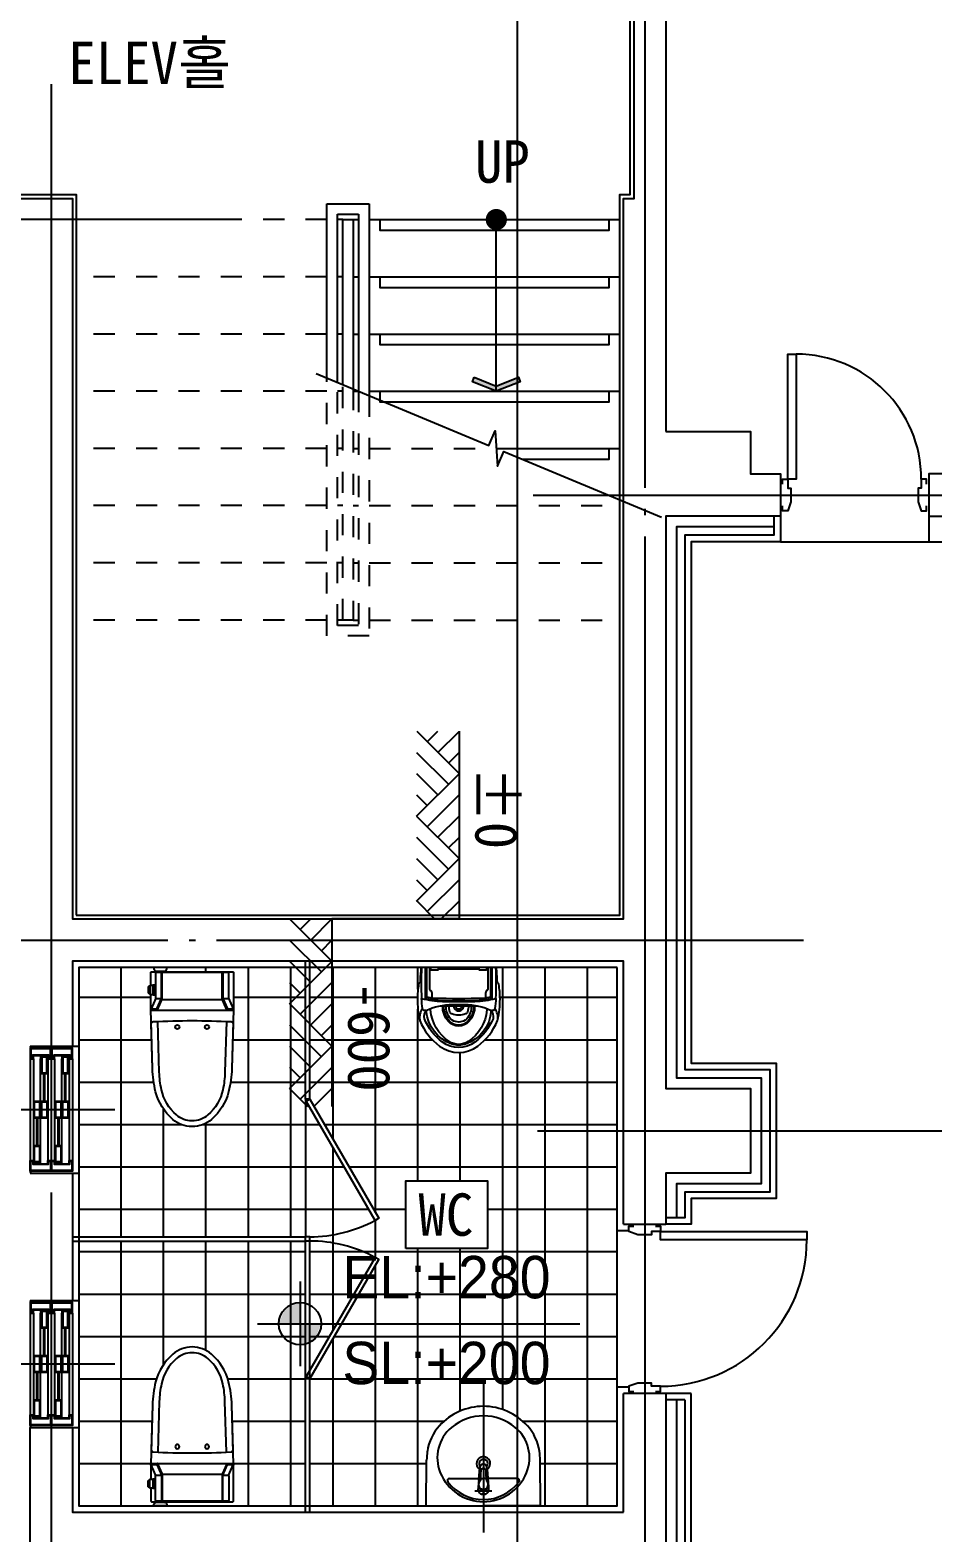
# Model space of a CAD drawing. Header units: millimetres. Extents: x 0 to 42050, y 0 to 29700.
# Drawn here: x 12535 to 16795, y 9956 to 17048 of the extents above; entities that cross this region are included whole.
import ezdxf
from ezdxf.enums import TextEntityAlignment as Align

# ---------------------------------------------------------------- set-up
doc = ezdxf.new("R2010")
doc.units = ezdxf.units.MM
doc.header["$LTSCALE"] = 100
doc.linetypes.add('CEN', pattern=[52.3, 50, -1, 0.3, -1])
doc.linetypes.add('HID', pattern=[2, 1, -1])
for name, color, linetype in [('2SEC', 2, 'Continuous'), ('CEN', 1, 'CEN'), ('COL', 2, 'Continuous'), ('COR', 4, 'Continuous'), ('ELE-2', 8, 'Continuous'), ('ETC', 6, 'Continuous'), ('FIN', 6, 'Continuous'), ('HAT', 8, 'Continuous'), ('RXDIM', 7, 'Continuous'), ('RXDOOR', 6, 'Continuous'), ('RXSBTXT', 6, 'Continuous'), ('RXSYMBOL', 7, 'Continuous'), ('TEXT', 3, 'Continuous'), ('TOILET', 6, 'Continuous'), ('WAL', 3, 'Continuous'), ('WID', 4, 'Continuous'), ('WID-S', 3, 'Continuous'), ('단열재', 8, 'Continuous'), ('마감선', 8, 'Continuous')]:
    doc.layers.add(name, color=color, linetype=linetype)
doc.styles.add('SIM', font='')
doc.styles.add('굴림체', font='')
doc.styles.get('SIM').set_extended_font_data('Gulim')
doc.styles.get('굴림체').set_extended_font_data('GulimChe')

# ---------------------------------------------------------------- blocks, each defined once
blk = doc.blocks.new('A$C6C4B2DC3')
at = {"layer": 'TOILET'}
for p, q in [((180, 107), (180, 283)), ((180, 254.3), (180, 254.3)), ((180, 240.4), (180.1, 240.4)), ((180.1, 149.6), (180, 149.6)), ((180, 135.7), (180, 135.7))]:
    blk.add_line(p, q, dxfattribs=at)
blk.add_lwpolyline([(370, 285, 0.136931), (250, 378, 0.010298), (247, 379, 0.054154), (148, 390, 0.041277), (78, 384, 0.254072), (72, 380, -0.286796), (68, 377.5, 0.006367), (0, 373), (0, 17, 0.006367), (68, 12.5, -0.286796), (72, 10, 0.254072), (78, 6, 0.041277), (148, 0, 0.054154), (247, 11, 0.010298), (250, 12, 0.136931), (370, 105, 0.333333)], format="xyb", close=True, dxfattribs=at)
for points in [[(201.9, 40.2, -0.503747), (193.1, 24, -0.026228), (145, 20, 0.062447), (159.3, 118.5, 0.009564), (159.3, 271.5, 0.062447), (145, 370, -0.026228), (193.1, 366, -0.503747), (201.9, 349.8)], [(199, 343.3, -0.273205), (241.7, 356.9, -0.132633), (351.5, 271.3, -0.334032), (351.5, 118.7, -0.132633), (241.7, 33.1, -0.273205), (199, 46.7, -0.273205)], [(0, 352), (146.4, 352, -0.051267), (156.3, 271.4, -0.009564), (156.3, 118.6, -0.051267), (146.4, 38), (0, 38)], [(0, 43), (137.3, 43, 0.02263), (143.3, 77.5, 0.014751), (143.3, 312.5, 0.02263), (137.3, 347), (0, 347)], [(0, 332), (103, 332, -0.284923), (105.7, 330.4, 0.284913), (119.1, 322), (141.9, 322)], [(201.9, 40.3, -0.109161), (174, 166.7), (174, 223.3, -0.109161), (201.9, 349.7)], [(193.1, 328.8), (199.5, 328.2, -0.228865), (348.8, 239, -0.299557), (348.8, 151, -0.228865), (199.5, 61.8), (193.1, 61.2)], [(204.2, 348.2, -0.298389), (360.5, 227.8, -0.168785), (360.5, 162.2, -0.298389), (204.2, 41.8, -0.298389)], [(180, 270.3, -0.196686), (254.7, 243.1, -0.442182), (254.7, 146.9, -0.196686), (180, 119.7, -0.196686)], [(180, 265.3, -0.197189), (251.4, 239.4, -0.442182), (251.4, 150.6, -0.197189), (180, 124.7, -0.197189)], [(180, 254.3, -0.188862), (241.5, 233.4, -0.086497), (248.5, 225.1, -0.268525), (248.5, 164.9, -0.086497), (241.5, 156.6, -0.188862), (180, 135.7, -0.188862)], [(180, 240.4, -0.104015), (209.4, 236.5, -0.230379), (218.7, 227.2, -0.165284), (218.7, 162.8, -0.230379), (209.4, 153.5, -0.104015), (180, 149.6, -0.104015)], [(0, 58), (103, 58, 0.284923), (105.7, 59.6, -0.284913), (119.1, 68), (141.9, 68)]]:
    blk.add_lwpolyline(points, format="xyb", dxfattribs=at)
blk.add_lwpolyline([(0, 61), (10, 64), (10, 98), (5, 99.7), (5, 290.3), (10, 292), (10, 326), (0, 329)], dxfattribs=at)
for centre, radius, start, end in [((72.5, -680), 1052.5, 86.05013, 93.94987), ((236.4, 304.6), 75.2, 81.91156, 125.23162), ((180, 195), 24, 269.99998, 90), ((180, 195), 15, 270, 90), ((72.5, 1070), 1052.5, 266.05013, 273.94987), ((236.4, 85.4), 75.2, 234.76838, 278.08843)]:
    blk.add_arc(centre, radius, start, end, dxfattribs=at)
blk = doc.blocks.new('A$C3AEE33D6')
at = {"layer": 'TOILET'}
for p, q in [((47.3, 733), (47.3, 730)), ((67.8, 733), (67.8, 730))]:
    blk.add_line(p, q, dxfattribs=at)
for points in [[(12.5, 666.5), (12.5, 727, -0.414214), (15.5, 730), (399.5, 730, -0.414214), (402.5, 727), (402.5, 553), (394.8, 274)], [(352, 727), (352, 605), (377, 605, 0.414214), (380, 608), (380, 724, 0.414214), (377, 727), (38, 727, 0.414214), (35, 724), (35, 608, 0.414214), (38, 605), (63, 605), (63, 727)], [(7.5, 661), (3, 661, 0.414214), (0, 658), (0, 632, 0.414214), (3, 629), (7.5, 629)], [(22.5, 623.5, 0.414214), (24, 622), (30, 622, 0.067164), (30, 668), (24, 668, 0.414214), (22.5, 666.5)], [(45.5, 550, -0.414214), (42.5, 553, 0.414214), (40.5, 555), (63, 605, -0.414214), (65, 603, 0.414214), (68, 600), (347, 600, 0.414214), (350, 603, -0.414214), (352, 605), (374.5, 555), (399.5, 555, 0.414214), (402.5, 558)], [(12.5, 558, 0.414214), (15.5, 555), (40.5, 555)], [(12.5, 553, 0.414214), (15.5, 550), (399.5, 550, 0.414214), (402.5, 553)], [(368.8, 496.5), (362.4, 257.5, -0.046704), (352.3, 174.2, -0.161878), (281.6, 54.7, -0.180796), (207.5, 27, -0.180796), (133.4, 54.7, -0.161878), (62.7, 174.2, -0.046704), (52.6, 257.5), (46.2, 496.5)]]:
    blk.add_lwpolyline(points, format="xyb", dxfattribs=at)
for points in [[(87.5, 750), (27.5, 750), (27.5, 744, 0.414214), (38.5, 733), (76.5, 733, 0.414214), (87.5, 744)], [(10.5, 666.5, 0.414214), (7.5, 663.5), (7.5, 626.5, 0.414214), (10.5, 623.5), (22.5, 623.5), (22.5, 666.5)], [(207.5, 0, -0.179504), (116.2, 33.9, -0.154276), (35.3, 164.6, -0.055395), (20.2, 274), (14.5, 485.2, -0.407666), (24, 495.5, -0.012282), (207.5, 500, -0.012282), (391, 495.5, -0.407666), (400.5, 485.2), (394.8, 274, -0.055395), (379.7, 164.6, -0.154276), (298.8, 33.9, -0.179504)]]:
    blk.add_lwpolyline(points, format="xyb", close=True, dxfattribs=at)
for points in [[(43.4, 550.9), (65.9, 600.9), (65.9, 727)], [(371.6, 550.9), (349.1, 600.9), (349.1, 727)], [(20.2, 274), (12.5, 553), (12.5, 623.5)], [(35.9, 605.9), (13.4, 555.9)], [(379.1, 605.9), (401.6, 555.9)]]:
    blk.add_lwpolyline(points, dxfattribs=at)
for centre in [(137.5, 470), (277.5, 470)]:
    blk.add_circle(centre, 10, dxfattribs=at)
for centre, radius, start, end in [((369.5, 553), 3, 270, 0), ((374.5, 553), 2, 90, 180)]:
    blk.add_arc(centre, radius, start, end, dxfattribs=at)
blk = doc.blocks.new('l-209')
at = {"layer": 'TOILET'}
for p, q in [((0, -595), (0, 125)), ((-270, 0), (-267.8, -216.1)), ((-270, 0), (0, 0)), ((270, 0), (0, 0)), ((270, 0), (267.8, -216.1)), ((-40, -70), (40, -70)), ((-160, -130), (0, -130)), ((160, -130), (0, -130))]:
    blk.add_line(p, q, dxfattribs=at)
for centre, radius, start, end in [((0, -240), 220, 90, 157.72575), ((0, -240), 210, 90, 143.1301), ((0, -240), 220, 22.27425, 90), ((0, -240), 210, 36.8699, 90), ((-160, -120), 10, 143.1301, 270), ((160, -120), 10, 270, 36.8699), ((-31, -227.3), 186.5, 157.72575, 230.26789), ((0, -200), 32.5, 122.41105, 57.58892), ((0, -200), 20.5, 138.39442, 41.60543), ((-0.1, -166.8), 11.3, 220.16728, 341.75722), ((31, -227.3), 186.5, 309.73211, 22.27425), ((32.1, -213.1), 300, 180.5731, 188.56321), ((-37.1, -223.5), 230, 188.56321, 222.1434), ((37.1, -223.5), 230, 317.8566, 351.43679), ((-32.1, -213.1), 300, 351.43679, 359.4269), ((0, -190), 280, 222.1434, 270), ((0, -190), 235, 230.26789, 270), ((0, -190), 235, 270, 309.73211), ((0, -190), 280, 270, 317.8566)]:
    blk.add_arc(centre, radius, start, end, dxfattribs=at)
blk.add_rational_spline([(-24, -77), (-24, -67), (-17, -60), (-9.9, -53), (0, -53)], [1, 0.923873602377, 1, 0.923873602377, 1], degree=2, knots=[-1, -1, -1, -0.5, -0.5, 0, 0, 0], dxfattribs=at)
for points, knots in [([(0, -61.4), (-1.8, -61.4), (-3.2, -60.7), (-3.3, -59.3), (-3, -58.8), (-1.8, -58), (-0.9, -57.8), (0, -57.8)], [0, 0, 0, 0, 0.498025, 0.498025, 0.742403, 0.742403, 1, 1, 1, 1]), ([(-3.1, -60.2), (-3, -60), (-2.6, -59.6), (-1.9, -59.2), (-1, -58.9), (-0.3, -58.8), (0, -58.8)], [0, 0, 0, 0, 0.213027, 0.451355, 0.721359, 1, 1, 1, 1]), ([(0, -57.8), (0.9, -57.8), (1.7, -58), (3, -58.8), (3.3, -59.3), (3.2, -60.7), (1.8, -61.4), (0, -61.4)], [0, 0, 0, 0, 0.250344, 0.250344, 0.505692, 0.505692, 1, 1, 1, 1]), ([(0, -58.8), (1.2, -58.8), (1.9, -59.2), (2.7, -59.7), (3, -60), (3.1, -60.2)], [0, 0, 0, 0, 0.435639, 0.435639, 1, 1, 1, 1]), ([(-3.5, -75.7), (-8.8, -76.5), (-13.7, -78.9), (-20.6, -86.1), (-22.6, -90.6), (-22.8, -96.6)], [0, 0, 0, 0, 0.5, 0.5, 1, 1, 1, 1]), ([(0, -78.6), (-3.2, -78.6), (-6.4, -79.3), (-12.1, -81.7), (-14.7, -83.5), (-21.1, -90.4), (-23.3, -96.9), (-22.6, -103.5)], [0, 0, 0, 0, 0.248236, 0.248236, 0.496338, 0.496338, 1, 1, 1, 1]), ([(-3.5, -76.6), (-3.5, -76.8), (-3.1, -76.9), (-1.9, -77), (-0.9, -77), (0, -77)], [0, 0, 0, 0, 0.493042, 0.493042, 1, 1, 1, 1]), ([(0, -77), (0.9, -77), (1.8, -77), (3.2, -76.9), (3.5, -76.8), (3.5, -76.6)], [0, 0, 0, 0, 0.493716, 0.493716, 1, 1, 1, 1]), ([(22.6, -103.5), (23.3, -96.9), (21.1, -90.4), (14.7, -83.5), (12.1, -81.7), (6.4, -79.3), (3.3, -78.6), (0, -78.6)], [0, 0, 0, 0, 0.502806, 0.502806, 0.750772, 0.750772, 1, 1, 1, 1]), ([(22.9, -96.6), (22.6, -90.6), (20.6, -86.1), (13.7, -78.9), (8.8, -76.5), (3.5, -75.7)], [0, 0, 0, 0, 0.5, 0.5, 1, 1, 1, 1])]:
    blk.add_open_spline(points, degree=3, knots=knots, dxfattribs=at)
for points, weights in [([(0, -53), (24, -53), (24, -77)], [1, 0.707185412155, 1]), ([(-23.7, -86.7), (-23.8, -85.7), (-23.8, -84.6)], [1, 0.999999988358, 1]), ([(-23.5, -95.8), (-23.4, -72.3), (0, -72.4)], [1, 0.707125523923, 1]), ([(-23.5, -96.4), (-23.5, -96.1), (-23.5, -95.8)], [1, 0.999912292231, 1]), ([(-22.7, -101.7), (-23.4, -99.1), (-23.5, -96.4)], [1, 0.993428574872, 1]), ([(-21, -131.5), (-21.5, -125.5), (-23.3, -99.1)], [1, 0.999993738718, 1]), ([(-22.6, -103.5), (-21.9, -110.6), (-17.5, -116.2)], [0.999999998303, 0.961287898842, 1]), ([(-17.1, -175.5), (-19.3, -153.5), (-21, -131.5)], [1, 0.999929583166, 1]), ([(-17.4, -116.2), (-17.3, -116.4), (-17.1, -116.6)], [1, 0.999939493835, 1]), ([(-17.1, -116.6), (-15.9, -118.3), (-15, -120.1)], [1, 0.995856495572, 1]), ([(-12.7, -128.8), (-12.9, -124.3), (-15, -120.1)], [1, 0.97872760239, 1]), ([(0, -76.1), (-1.8, -76.1), (-3.5, -76.4)], [1, 0.996173894031, 1]), ([(0, -72.4), (23.4, -72.3), (23.5, -95.8)], [1, 0.707125531839, 1]), ([(3.5, -76.4), (1.8, -76.1), (0, -76.1)], [1, 0.99615393672, 1]), ([(13.7, -123.6), (12.9, -126.2), (12.7, -128.9)], [1, 0.992239115756, 1]), ([(13.7, -123.6), (14.8, -119.8), (17.1, -116.7)], [1, 0.985343592235, 1]), ([(17.1, -116.7), (17.3, -116.5), (17.5, -116.2)], [1, 0.99993088888, 1]), ([(21, -131.5), (19.3, -153.5), (17.1, -175.5)], [1, 0.999929583166, 1]), ([(17.5, -116.2), (21.9, -110.6), (22.6, -103.5)], [1, 0.960904909508, 0.999999997682]), ([(22, -119.5), (21.5, -125.5), (21, -131.5)], [1, 0.999993601348, 1]), ([(22, -119.4), (23.1, -109.5), (23.5, -96.4)], [1, 0.999511615373, 1]), ([(22.9, -101.1), (23.4, -98.8), (23.5, -96.4)], [1, 0.994906627571, 1]), ([(23.5, -96.4), (23.5, -96.1), (23.5, -95.8)], [1, 0.999912241474, 1]), ([(23.8, -84.6), (23.8, -85.7), (23.7, -86.7)], [1, 0.999999988358, 1]), ([(-17.1, -175.5), (-17.1, -175.8), (-17.1, -176.2)], [1, 0.999995558988, 1]), ([(-17.1, -176.2), (-16.6, -181.3), (-15.4, -186.2)], [0.999999999999, 0.997376210987, 1]), ([(-15.4, -186.3), (-13.6, -193), (-7, -195.4)], [1, 0.881687855293, 1]), ([(-11, -168.1), (-11.3, -159.9), (-11.7, -151.7)], [1, 0.99999999674, 1]), ([(-8.8, -174.1), (-10.8, -171.4), (-11, -168.1)], [0.999999992955, 0.954250401593, 1]), ([(-7, -195.4), (-3.7, -196.8), (0, -196.8)], [1, 0.98175401891, 0.999998029441]), ([(0, -196.8), (3.6, -196.8), (7, -195.4)], [0.999998028509, 0.981707997139, 1]), ([(7, -195.4), (13.6, -193), (15.4, -186.3)], [1, 0.881586860345, 1]), ([(11, -168.1), (10.9, -169.2), (10.6, -170.3)], [1, 0.994235500943, 0.999999998565]), ([(11.7, -151.7), (11.4, -159.9), (11, -168.1)], [1, 0.99999999674, 1]), ([(15.4, -186.2), (16.6, -181.3), (17.1, -176.2)], [1, 0.997388432732, 1]), ([(17.1, -176.2), (17.1, -175.8), (17.1, -175.5)], [1, 0.999997227453, 1])]:
    blk.add_rational_spline(points, weights, degree=2, dxfattribs=at)
for points in [[(-23.8, -84.6), (-23.9, -80.8), (-24, -77)], [(-23.6, -91.4), (-23.7, -89.1), (-23.7, -86.7)], [(-23.6, -91.5), (-23.6, -92.5), (-23.6, -93.4)], [(-23.6, -93.4), (-23.5, -94.6), (-23.5, -95.8)], [(-22.8, -96.6), (-22.8, -98.4), (-22.8, -100.3)], [(-22.8, -101), (-22.8, -101.3), (-22.7, -101.5)], [(-11.7, -151.7), (-12.2, -140.3), (-12.7, -128.8)], [(-3.5, -75.7), (-3.5, -76.1), (-3.5, -76.6)], [(3.5, -76.6), (3.5, -76.1), (3.5, -75.7)], [(12.7, -128.9), (12.2, -140.3), (11.7, -151.7)], [(22.8, -99.9), (22.8, -98.3), (22.9, -96.6)], [(23.5, -95.8), (23.5, -94.6), (23.6, -93.4)], [(23.5, -95.2), (23.5, -94.9), (23.5, -94.6)], [(23.7, -86.7), (23.7, -89.1), (23.6, -91.4)], [(23.6, -93.4), (23.6, -92.5), (23.6, -91.5)], [(24, -77), (23.9, -80.8), (23.8, -84.6)]]:
    blk.add_open_spline(points, degree=2, dxfattribs=at)
blk = doc.blocks.new('reterye')
at = {"layer": 'HAT'}
for p, q in [((-190.8, -1031.3), (-190.8, 238.7)), ((9.2, 218.7), (9.2, 221.7)), ((209.2, 218.7), (209.2, 238.7)), ((409.2, -1031.3), (409.2, 238.7)), ((609.2, -1031.3), (609.2, 238.7)), ((809.2, -571.8), (809.2, 238.7)), ((1009.2, -918.2), (1009.2, 238.7)), ((1209.2, 137), (1209.2, 238.7)), ((1609.2, -1846.5), (1609.2, 238.7)), ((1809.2, -2301.3), (1809.2, 238.7)), ((2009.2, -2301.3), (2009.2, 238.7)), ((-390.8, 98.7), (-50.9, 98.7)), ((339.1, 98.7), (679.2, 98.7)), ((699.2, 98.7), (1206.7, 98.7)), ((1596.5, 98.7), (2149.2, 98.7)), ((1209.2, -766.5), (1209.2, 42.4)), ((-390.8, -101.3), (-47, -101.3)), ((335.1, -101.3), (679.2, -101.3)), ((699.2, -101.3), (1277.4, -101.3)), ((1525.8, -101.3), (2149.2, -101.3)), ((1409.2, -766.5), (1409.2, -161.1)), ((-390.8, -301.3), (-37.4, -301.3)), ((325.5, -301.3), (679.2, -301.3)), ((699.2, -301.3), (2149.2, -301.3)), ((679.2, -381.3), (679.2, -1031.3)), ((9.2, -1031.3), (9.2, -429)), ((209.2, -1031.3), (209.2, -495.2)), ((-390.8, -501.3), (92.1, -501.3)), ((196, -501.3), (679.2, -501.3)), ((679.2, -501.3), (745.4, -501.3)), ((768.5, -501.3), (2149.2, -501.3)), ((809.2, -1021.9), (809.2, -611.8)), ((-390.8, -701.3), (679.2, -701.3)), ((679.2, -701.3), (860.9, -701.3)), ((884, -701.3), (2149.2, -701.3)), ((-390.8, -901.3), (679.2, -901.3)), ((679.2, -901.3), (976.4, -901.3)), ((999.5, -901.3), (1151.6, -901.3)), ((1537.5, -901.3), (2149.2, -901.3)), ((1009.2, -1129.7), (1009.2, -952.8)), ((-190.8, -2301.3), (-190.8, -1051.3)), ((9.2, -1633.5), (9.2, -1051.3)), ((209.2, -1567.4), (209.2, -1051.3)), ((409.2, -2101.3), (409.2, -1051.3)), ((609.2, -2301.3), (609.2, -1051.3)), ((679.2, -1701.3), (679.2, -1051.3)), ((809.2, -1060.6), (809.2, -1021.9)), ((809.2, -1470.7), (809.2, -1060.6)), ((-390.8, -1101.3), (679.2, -1101.3)), ((699.2, -1101.3), (949.2, -1101.3)), ((949.2, -1101.3), (2149.2, -1101.3)), ((1209.2, -2301.3), (1209.2, -1086.5)), ((1409.2, -1853.3), (1409.2, -1086.5)), ((1009.2, -2301.3), (1009.2, -1164.3)), ((-390.8, -1301.3), (679.2, -1301.3)), ((699.2, -1301.3), (907.1, -1301.3)), ((930.2, -1301.3), (2149.2, -1301.3)), ((-390.8, -1501.3), (679.2, -1501.3)), ((699.2, -1501.3), (791.6, -1501.3)), ((809.2, -2301.3), (809.2, -1510.7)), ((814.7, -1501.3), (2149.2, -1501.3)), ((-390.8, -1701.3), (-24, -1701.3)), ((312.1, -1701.3), (679.2, -1701.3)), ((699.2, -1701.3), (2149.2, -1701.3)), ((-390.8, -1901.3), (-45.3, -1901.3)), ((333.4, -1901.3), (679.2, -1901.3)), ((699.2, -1901.3), (1333, -1901.3)), ((1703.4, -1901.3), (2149.2, -1901.3)), ((-390.8, -2101.3), (-50.9, -2101.3)), ((339, -2101.3), (679.2, -2101.3)), ((409.2, -2301.3), (409.2, -2101.3)), ((699.2, -2101.3), (1250.2, -2101.3)), ((1786.2, -2101.3), (2149.2, -2101.3))]:
    blk.add_line(p, q, dxfattribs=at)
blk = doc.blocks.new('*B52', base_point=(13808.9, 10943.4))
at = {"layer": 'RXSYMBOL'}
for p, q in [((13808.9, 11143.4), (13808.9, 10743.4)), ((13608.9, 10943.4), (15129.1, 10943.4))]:
    blk.add_line(p, q, dxfattribs=at)
blk.add_circle((13808.9, 10943.4), 100, dxfattribs=at)
for points in [[(13808.9, 10943.4), (13808.9, 11043.4), (13708.9, 10943.4), (13738.1, 11014.1)], [(13808.9, 10943.4), (13808.9, 10843.4), (13908.9, 10943.4), (13879.6, 10872.7)]]:
    blk.add_solid(points, dxfattribs=at)
at = {"layer": 'RXSBTXT', "color": 3, "style": 'SIM'}
for s, p in [('EL:+280', (14008.9, 11063.4)), ('SL:+200', (14008.9, 10658.3))]:
    blk.add_text(s, height=200, dxfattribs=at).set_placement(p)
blk = doc.blocks.new('eksdua')
at = {"layer": '2SEC'}
blk.add_lwpolyline([(0, -12097.9), (0, 7164.8), (-479.4, 7164.8), (0, 6930.1)], dxfattribs=at)

msp = doc.modelspace()

# ---------------------------------------------------------------- hatches: boundary and pattern name
at = {"layer": 'ETC'}
msp.add_hatch(color=256, dxfattribs=at).paths.add_polyline_path([(14839.4, 15409.6), (14847.7, 15388.7), (14735.2, 15343.7), (14622.7, 15388.7), (14631.1, 15409.6), (14735.2, 15368)])
at = {"layer": 'FIN', "ltscale": 5}
h = msp.add_hatch(dxfattribs=at)
h.set_pattern_fill('TILE02', color=256, scale=566.272, angle=-45, style=0)
h.set_pattern_definition([(315, (14359.2, 13739.03), (200.21, 200.21), [566.27, 0]), (315, (14609.47, 13989.3), (400.415, -2e-09), [283.14, -283.14]), (315, (14659.52, 14039.34), (400.415, -2e-09), [283.14, -283.14]), (315, (14709.57, 14089.4), (400.415, -2e-09), [283.14, -283.14]), (45, (14359.2, 13739.03), (-200.21, 200.21), [566.27, 0]), (45, (14409.26, 13688.98), (2e-09, 400.415), [283.14, -283.14]), (45, (14459.31, 13638.92), (2e-09, 400.41), [283.14, -283.14]), (45, (14509.37, 13588.87), (2e-09, 400.41), [283.14, -283.14])])
h.paths.add_polyline_path([(14559.2, 13739), (14559.2, 12853.7), (14359.2, 12853.7), (14359.2, 13739)])
h = msp.add_hatch(dxfattribs=at)
h.set_pattern_fill('TILE02', color=256, scale=566.272, angle=-45, style=0)
h.set_pattern_definition([(315, (13759.2, 12853.73), (200.21, 200.21), [566.27, 0]), (315, (14009.47, 13104), (400.415, -2e-09), [283.14, -283.14]), (315, (14059.52, 13154.04), (400.415, -2e-09), [283.14, -283.14]), (315, (14109.57, 13204.1), (400.415, -2e-09), [283.14, -283.14]), (45, (13759.2, 12853.73), (-200.21, 200.21), [566.27, 0]), (45, (13809.26, 12803.68), (2e-09, 400.415), [283.14, -283.14]), (45, (13859.31, 12753.62), (2e-09, 400.41), [283.14, -283.14]), (45, (13909.37, 12703.57), (2e-09, 400.41), [283.14, -283.14])])
h.paths.add_polyline_path([(13959.2, 12853.7), (13959.2, 11968.4), (13759.2, 11968.4), (13759.2, 12853.7)])

# ---------------------------------------------------------------- linework, layer by layer
msp.add_lwpolyline([(13885.4, 15427.3), (14700.6, 15088.1), (14729.4, 15157.4), (14741, 14990.1), (14769.9, 15059.3), (15514, 14749.7)])
at = {"layer": 'CEN'}
for p, q in [((13463, 16153.7), (8185.2, 16153.7)), ((14909.2, 14853.7), (31357.6, 14853.7)), ((8185.2, 12753.7), (16184.8, 12753.7)), ((14928.9, 11853.7), (31357.6, 11853.7))]:
    msp.add_line(p, q, dxfattribs=at)
for points in [[(15435.2, 25118.5), (15435.2, 5302.5)], [(12635.2, 16792.7), (12635.2, 5302.5)]]:
    msp.add_lwpolyline(points, dxfattribs=at)
at = {"layer": 'COL'}
for points in [[(12135.2, 16403.7), (12135.2, 16253.7), (12735.2, 16253.7), (12735.2, 12853.7), (15335.2, 12853.7), (15335.2, 16253.7), (15385.2, 16253.7), (15385.2, 20953.7), (15335.2, 20953.7), (15335.2, 21153.7), (14935.2, 21153.7), (14935.2, 21353.7), (15935.2, 21353.7), (15935.2, 20953.7), (15535.2, 20953.7), (15535.2, 15153.7)], [(15535.2, 15153.7), (15935.2, 15153.7), (15935.2, 14953.7), (16075.2, 14953.7), (16075.2, 14753.7), (15535.2, 14753.7), (15535.2, 12053.7), (15935.2, 12053.7), (15935.2, 11653.7), (15535.2, 11653.7), (15535.2, 11413.7)], [(17895.2, 14953.7), (16775.2, 14953.7), (16775.2, 14753.7), (17895.2, 14753.7), (17895.2, 14953.7)], [(15335.2, 11413.7), (15335.2, 12653.7), (12735.2, 12653.7), (12735.2, 12253.7)], [(12535.2, 12253.7), (12735.2, 12253.7)], [(12535.2, 11653.7), (12735.2, 11653.7)], [(12735.2, 11653.7), (12735.2, 11053.7)], [(15335.2, 11413.7), (15535.2, 11413.7)], [(12535.2, 11053.7), (12735.2, 11053.7)], [(15535.2, 10613.7), (15535.2, 9853.7), (12535.2, 9853.7), (12535.2, 10453.7)], [(15335.2, 10053.7), (15335.2, 10613.7)], [(15535.2, 10613.7), (15335.2, 10613.7)], [(12535.2, 10453.7), (12735.2, 10453.7)], [(12735.2, 10453.7), (12735.2, 10053.7), (15335.2, 10053.7)]]:
    msp.add_lwpolyline(points, dxfattribs=at)
at = {"layer": 'COR'}
for p, q in [((13935.2, 16228.7), (14135.2, 16228.7)), ((13935.2, 15406.6), (13935.2, 16228.7)), ((13985.2, 16178.7), (14085.2, 16178.7)), ((13985.2, 15385.8), (13985.2, 16178.7)), ((14085.2, 16178.7), (14085.2, 15344.2)), ((14135.2, 16228.7), (14135.2, 15323.4)), ((14010.2, 16153.7), (13985.2, 16153.7)), ((14010.2, 16153.7), (14060.2, 16153.7)), ((14010.2, 15375.4), (14010.2, 16153.7)), ((14060.2, 16153.7), (14060.2, 15354.6)), ((14060.2, 16153.7), (14085.2, 16153.7)), ((14135.2, 16153.7), (15317.2, 16153.7)), ((14010.2, 15883.7), (13985.2, 15883.7)), ((14060.2, 15883.7), (14085.2, 15883.7)), ((14135.2, 15883.7), (15317.2, 15883.7)), ((14010.2, 15613.7), (13985.2, 15613.7)), ((14060.2, 15613.7), (14085.2, 15613.7)), ((14135.2, 15613.7), (15317.2, 15613.7)), ((14010.2, 15343.7), (13985.2, 15343.7)), ((14060.2, 15343.7), (14085.2, 15343.7)), ((14135.2, 15343.7), (15317.2, 15343.7)), ((14735.2, 15073.7), (15317.2, 15073.7))]:
    msp.add_line(p, q, dxfattribs=at)
at = {"layer": 'COR', "color": 8, "linetype": 'HID'}
for p, q in [((13935.2, 16153.7), (12753.2, 16153.7)), ((13935.2, 15883.7), (12753.2, 15883.7)), ((13935.2, 15613.7), (12753.2, 15613.7)), ((13935.2, 15343.7), (12753.2, 15343.7))]:
    msp.add_line(p, q, dxfattribs=at)
at = {"layer": 'ELE-2', "color": 8, "linetype": 'HID'}
for p, q in [((13935.2, 14188.7), (13935.2, 15406.6)), ((13985.2, 14238.7), (13985.2, 15385.8)), ((14010.2, 14263.7), (14010.2, 15375.4)), ((14060.2, 15354.6), (14060.2, 14263.7)), ((14085.2, 15344.2), (14085.2, 14238.7)), ((14135.2, 15323.4), (14135.2, 14188.7)), ((13935.2, 15073.7), (12753.2, 15073.7)), ((14010.2, 15073.7), (13985.2, 15073.7)), ((14060.2, 15073.7), (14085.2, 15073.7)), ((14135.2, 15073.7), (14735.2, 15073.7)), ((13935.2, 14803.7), (12753.2, 14803.7)), ((14010.2, 14803.7), (13985.2, 14803.7)), ((14060.2, 14803.7), (14085.2, 14803.7)), ((14135.2, 14803.7), (15317.2, 14803.7)), ((13935.2, 14533.7), (12753.2, 14533.7)), ((14010.2, 14533.7), (13985.2, 14533.7)), ((14060.2, 14533.7), (14085.2, 14533.7)), ((14135.2, 14533.7), (15317.2, 14533.7)), ((13935.2, 14263.7), (12753.2, 14263.7)), ((14010.2, 14263.7), (13985.2, 14263.7)), ((14060.2, 14263.7), (14010.2, 14263.7)), ((14060.2, 14263.7), (14085.2, 14263.7)), ((14135.2, 14263.7), (15317.2, 14263.7)), ((14135.2, 14188.7), (13935.2, 14188.7)), ((14085.2, 14238.7), (13985.2, 14238.7))]:
    msp.add_line(p, q, dxfattribs=at)
at = {"layer": 'ELE-2'}
for p, q in [((12535.2, 12193.7), (12535.2, 11713.7)), ((12551.2, 12193.7), (12551.2, 11713.7)), ((12585.2, 11713.7), (12585.2, 12193.7)), ((12619.2, 12193.7), (12619.2, 11713.7)), ((12635.2, 12193.7), (12635.2, 11713.7)), ((12635.2, 12193.7), (12635.2, 11713.7)), ((12651.2, 12193.7), (12651.2, 11713.7)), ((12685.2, 11713.7), (12685.2, 12193.7)), ((12719.2, 12193.7), (12719.2, 11713.7)), ((12735.2, 12193.7), (12735.2, 11713.7)), ((12335.2, 11953.7), (12935.2, 11953.7)), ((12535.2, 10993.7), (12535.2, 10513.7)), ((12551.2, 10993.7), (12551.2, 10513.7)), ((12585.2, 10513.7), (12585.2, 10993.7)), ((12619.2, 10993.7), (12619.2, 10513.7)), ((12635.2, 10993.7), (12635.2, 10513.7)), ((12635.2, 10993.7), (12635.2, 10513.7)), ((12651.2, 10993.7), (12651.2, 10513.7)), ((12685.2, 10513.7), (12685.2, 10993.7)), ((12719.2, 10993.7), (12719.2, 10513.7)), ((12735.2, 10993.7), (12735.2, 10513.7)), ((12335.2, 10753.7), (12935.2, 10753.7))]:
    msp.add_line(p, q, dxfattribs=at)
for points in [[(14185.2, 16153.7), (14185.2, 16103.7), (15267.2, 16103.7), (15267.2, 16153.7)], [(14185.2, 15883.7), (14185.2, 15833.7), (15267.2, 15833.7), (15267.2, 15883.7)], [(14185.2, 15613.7), (14185.2, 15563.7), (15267.2, 15563.7), (15267.2, 15613.7)], [(14185.2, 15343.7), (14185.2, 15293.7), (15267.2, 15293.7), (15267.2, 15343.7)], [(14855.4, 15023.7), (15267.2, 15023.7), (15267.2, 15073.7)]]:
    msp.add_lwpolyline(points, dxfattribs=at)
at = {"layer": 'ETC'}
msp.add_line((14735.2, 15343.7), (14735.2, 16153.7), dxfattribs=at)
at = {"layer": 'ETC', "const_width": 50}
msp.add_lwpolyline([(14710.2, 16153.7, -1), (14760.2, 16153.7, -1)], format="xyb", close=True, dxfattribs=at)
at = {"layer": 'ETC'}
msp.add_lwpolyline([(14631.1, 15409.6), (14735.2, 15368), (14839.4, 15409.6), (14847.7, 15388.7), (14735.2, 15343.7), (14622.7, 15388.7)], close=True, dxfattribs=at)
at = {"layer": 'ETC', "color": 6}
msp.add_lwpolyline([(14307.6, 11298.4), (14307.6, 11618.4), (14693.5, 11618.4), (14693.5, 11298.4)], close=True, dxfattribs=at)
at = {"layer": 'FIN'}
for centre, radius, start, end in [((12532.6, 12248.7), 5.67, 298.07249, 61.92751), ((12532.4, 11658.7), 5.74, 299.36498, 60.63502), ((12532.6, 11048.7), 5.67, 298.07249, 61.92751), ((12532.4, 10458.7), 5.74, 299.36498, 60.63502)]:
    msp.add_arc(centre, radius, start, end, dxfattribs=at)
at = {"layer": 'RXDIM'}
msp.add_lwpolyline([(14559.2, 13739), (14559.2, 12853.7), (13959.2, 12853.7), (13959.2, 11968.4)], dxfattribs=at)
at = {"layer": 'RXDOOR'}
for points in [[(16110.2, 14928.7), (16110.2, 15518.7), (16150.2, 15518.7), (16150.2, 14928.7)], [(13855.2, 12003.7), (14180.2, 11440.8), (14162.9, 11430.8), (13837.9, 11993.7)], [(15510.2, 11378.7), (16200.2, 11378.7), (16200.2, 11338.7), (15510.2, 11338.7)], [(13855.2, 10683.7), (14180.2, 11246.6), (14162.9, 11256.6), (13837.9, 10693.7)]]:
    msp.add_lwpolyline(points, close=True, dxfattribs=at)
for points in [[(16085.2, 14904.7), (16085.2, 14928.7), (16110.2, 14928.7), (16110.2, 14885.7), (16125.2, 14885.7), (16125.2, 14821.7), (16110.2, 14778.7), (16085.2, 14778.7), (16085.2, 14802.7)], [(16765.2, 14904.7), (16765.2, 14928.7), (16740.2, 14928.7), (16740.2, 14885.7), (16725.2, 14885.7), (16725.2, 14821.7), (16740.2, 14778.7), (16765.2, 14778.7), (16765.2, 14802.7)], [(15486.2, 11403.7), (15510.2, 11403.7), (15510.2, 11378.7), (15467.2, 11378.7), (15467.2, 11363.7), (15403.2, 11363.7), (15360.2, 11378.7), (15360.2, 11403.7), (15384.2, 11403.7)], [(15486.2, 10623.7), (15510.2, 10623.7), (15510.2, 10648.7), (15467.2, 10648.7), (15467.2, 10663.7), (15403.2, 10663.7), (15360.2, 10648.7), (15360.2, 10623.7), (15384.2, 10623.7)]]:
    msp.add_lwpolyline(points, dxfattribs=at)
at = {"layer": 'RXDOOR', "color": 7}
for centre, radius, start, end in [((16150.2, 14928.7), 590, 0, 90), ((13855.2, 12003.7), 650, 270, 298.23761), ((13855.2, 10683.7), 650, 61.76239, 90), ((15510.2, 11338.7), 690, 270, 0)]:
    msp.add_arc(centre, radius, start, end, dxfattribs=at)
at = {"layer": 'TOILET'}
for p, q in [((13835.2, 12003.7), (13835.2, 12653.7)), ((13855.2, 12003.7), (13855.2, 12653.7)), ((13855.2, 12003.7), (13835.2, 12003.7)), ((12735.2, 11353.7), (13835.2, 11353.7)), ((13855.2, 11353.7), (13835.2, 11353.7)), ((13835.2, 10053.7), (13835.2, 11353.7)), ((13855.2, 10053.7), (13855.2, 11353.7)), ((12735.2, 11333.7), (13835.2, 11333.7)), ((13855.2, 11333.7), (13835.2, 11333.7)), ((13855.2, 10683.7), (13835.2, 10683.7))]:
    msp.add_line(p, q, dxfattribs=at)
at = {"layer": 'WAL'}
for p, q in [((16775.2, 14753.7), (16775.2, 14633.7)), ((16775.2, 14633.7), (17895.2, 14633.7)), ((15655.2, 10613.7), (15535.2, 10613.7)), ((15625.2, 10583.7), (15535.2, 10583.7)), ((15625.2, 10583.7), (15625.2, 9763.7)), ((15655.2, 9733.7), (15655.2, 10613.7))]:
    msp.add_line(p, q, dxfattribs=at)
for points in [[(16045.2, 14753.7), (16045.2, 14663.7), (15625.2, 14663.7), (15625.2, 12143.7), (16025.2, 12143.7), (16025.2, 11563.7), (15625.2, 11563.7), (15625.2, 11443.7), (15535.2, 11443.7)], [(16075.2, 14753.7), (16075.2, 14633.7), (15655.2, 14633.7), (15655.2, 12173.7), (16055.2, 12173.7), (16055.2, 11533.7), (15655.2, 11533.7), (15655.2, 11413.7), (15535.2, 11413.7)]]:
    msp.add_lwpolyline(points, dxfattribs=at)
at = {"layer": 'WID'}
for p, q in [((12599.7, 11993.7), (12599.7, 12123.7)), ((12604.7, 11993.7), (12604.7, 12123.7)), ((12699.7, 11993.7), (12699.7, 12123.7)), ((12704.7, 11993.7), (12704.7, 12123.7)), ((12565.7, 11913.7), (12565.7, 11783.7)), ((12570.7, 11913.7), (12570.7, 11783.7)), ((12665.7, 11913.7), (12665.7, 11783.7)), ((12670.7, 11913.7), (12670.7, 11783.7)), ((12599.7, 10793.7), (12599.7, 10923.7)), ((12604.7, 10793.7), (12604.7, 10923.7)), ((12699.7, 10793.7), (12699.7, 10923.7)), ((12704.7, 10793.7), (12704.7, 10923.7)), ((12565.7, 10713.7), (12565.7, 10583.7)), ((12570.7, 10713.7), (12570.7, 10583.7)), ((12665.7, 10713.7), (12665.7, 10583.7)), ((12670.7, 10713.7), (12670.7, 10583.7))]:
    msp.add_line(p, q, dxfattribs=at)
at = {"layer": 'WID-S'}
for p, q in [((12585.2, 12208.7), (12585.2, 12193.7)), ((12685.2, 12208.7), (12685.2, 12193.7)), ((12585.2, 11698.7), (12585.2, 11713.7)), ((12685.2, 11698.7), (12685.2, 11713.7)), ((12585.2, 11008.7), (12585.2, 10993.7)), ((12685.2, 11008.7), (12685.2, 10993.7)), ((12585.2, 10498.7), (12585.2, 10513.7)), ((12685.2, 10498.7), (12685.2, 10513.7))]:
    msp.add_line(p, q, dxfattribs=at)
for points in [[(12619.2, 12193.7), (12635.2, 12193.7), (12635.2, 12193.7), (12635.2, 12193.7), (12635.2, 12193.7), (12635.2, 12193.7), (12635.2, 12243.7), (12635.2, 12243.7), (12635.2, 12243.7), (12635.2, 12243.7), (12635.2, 12243.7), (12535.2, 12243.7), (12535.2, 12193.7), (12551.2, 12193.7), (12551.2, 12208.7), (12619.2, 12208.7)], [(12622.2, 12196.7), (12632.2, 12196.7), (12632.2, 12196.7), (12632.2, 12196.7), (12632.2, 12196.7), (12632.2, 12196.7), (12632.2, 12240.7), (12632.2, 12240.7), (12632.2, 12240.7), (12632.2, 12240.7), (12632.2, 12240.7), (12538.2, 12240.7), (12538.2, 12196.7), (12548.2, 12196.7), (12548.2, 12211.7), (12622.2, 12211.7)], [(12587.2, 12123.7), (12617.2, 12123.7), (12617.2, 12203.7), (12587.2, 12203.7)], [(12590.2, 12126.7), (12614.2, 12126.7), (12614.2, 12200.7), (12590.2, 12200.7)], [(12719.2, 12193.7), (12735.2, 12193.7), (12735.2, 12193.7), (12735.2, 12193.7), (12735.2, 12193.7), (12735.2, 12193.7), (12735.2, 12243.7), (12735.2, 12243.7), (12735.2, 12243.7), (12735.2, 12243.7), (12735.2, 12243.7), (12635.2, 12243.7), (12635.2, 12193.7), (12651.2, 12193.7), (12651.2, 12208.7), (12719.2, 12208.7)], [(12722.2, 12196.7), (12732.2, 12196.7), (12732.2, 12196.7), (12732.2, 12196.7), (12732.2, 12196.7), (12732.2, 12196.7), (12732.2, 12240.7), (12732.2, 12240.7), (12732.2, 12240.7), (12732.2, 12240.7), (12732.2, 12240.7), (12638.2, 12240.7), (12638.2, 12196.7), (12648.2, 12196.7), (12648.2, 12211.7), (12722.2, 12211.7)], [(12687.2, 12123.7), (12717.2, 12123.7), (12717.2, 12203.7), (12687.2, 12203.7)], [(12690.2, 12126.7), (12714.2, 12126.7), (12714.2, 12200.7), (12690.2, 12200.7)], [(12553.2, 11993.7), (12583.2, 11993.7), (12583.2, 11913.7), (12553.2, 11913.7)], [(12556.2, 11990.7), (12580.2, 11990.7), (12580.2, 11916.7), (12556.2, 11916.7)], [(12587.2, 11993.7), (12617.2, 11993.7), (12617.2, 11913.7), (12587.2, 11913.7)], [(12590.2, 11990.7), (12614.2, 11990.7), (12614.2, 11916.7), (12590.2, 11916.7)], [(12653.2, 11993.7), (12683.2, 11993.7), (12683.2, 11913.7), (12653.2, 11913.7)], [(12656.2, 11990.7), (12680.2, 11990.7), (12680.2, 11916.7), (12656.2, 11916.7)], [(12687.2, 11993.7), (12717.2, 11993.7), (12717.2, 11913.7), (12687.2, 11913.7)], [(12690.2, 11990.7), (12714.2, 11990.7), (12714.2, 11916.7), (12690.2, 11916.7)], [(12553.2, 11783.7), (12583.2, 11783.7), (12583.2, 11703.7), (12553.2, 11703.7)], [(12556.2, 11780.7), (12580.2, 11780.7), (12580.2, 11706.7), (12556.2, 11706.7)], [(12653.2, 11783.7), (12683.2, 11783.7), (12683.2, 11703.7), (12653.2, 11703.7)], [(12656.2, 11780.7), (12680.2, 11780.7), (12680.2, 11706.7), (12656.2, 11706.7)], [(12619.2, 11713.7), (12635.2, 11713.7), (12635.2, 11713.7), (12635.2, 11713.7), (12635.2, 11713.7), (12635.2, 11713.7), (12635.2, 11663.7), (12635.2, 11663.7), (12635.2, 11663.7), (12635.2, 11663.7), (12635.2, 11663.7), (12535.2, 11663.7), (12535.2, 11713.7), (12551.2, 11713.7), (12551.2, 11698.7), (12619.2, 11698.7)], [(12622.2, 11710.7), (12632.2, 11710.7), (12632.2, 11710.7), (12632.2, 11710.7), (12632.2, 11710.7), (12632.2, 11710.7), (12632.2, 11666.7), (12632.2, 11666.7), (12632.2, 11666.7), (12632.2, 11666.7), (12632.2, 11666.7), (12538.2, 11666.7), (12538.2, 11710.7), (12548.2, 11710.7), (12548.2, 11695.7), (12622.2, 11695.7)], [(12719.2, 11713.7), (12735.2, 11713.7), (12735.2, 11713.7), (12735.2, 11713.7), (12735.2, 11713.7), (12735.2, 11713.7), (12735.2, 11663.7), (12735.2, 11663.7), (12735.2, 11663.7), (12735.2, 11663.7), (12735.2, 11663.7), (12635.2, 11663.7), (12635.2, 11713.7), (12651.2, 11713.7), (12651.2, 11698.7), (12719.2, 11698.7)], [(12722.2, 11710.7), (12732.2, 11710.7), (12732.2, 11710.7), (12732.2, 11710.7), (12732.2, 11710.7), (12732.2, 11710.7), (12732.2, 11666.7), (12732.2, 11666.7), (12732.2, 11666.7), (12732.2, 11666.7), (12732.2, 11666.7), (12638.2, 11666.7), (12638.2, 11710.7), (12648.2, 11710.7), (12648.2, 11695.7), (12722.2, 11695.7)], [(12619.2, 10993.7), (12635.2, 10993.7), (12635.2, 10993.7), (12635.2, 10993.7), (12635.2, 10993.7), (12635.2, 10993.7), (12635.2, 11043.7), (12635.2, 11043.7), (12635.2, 11043.7), (12635.2, 11043.7), (12635.2, 11043.7), (12535.2, 11043.7), (12535.2, 10993.7), (12551.2, 10993.7), (12551.2, 11008.7), (12619.2, 11008.7)], [(12622.2, 10996.7), (12632.2, 10996.7), (12632.2, 10996.7), (12632.2, 10996.7), (12632.2, 10996.7), (12632.2, 10996.7), (12632.2, 11040.7), (12632.2, 11040.7), (12632.2, 11040.7), (12632.2, 11040.7), (12632.2, 11040.7), (12538.2, 11040.7), (12538.2, 10996.7), (12548.2, 10996.7), (12548.2, 11011.7), (12622.2, 11011.7)], [(12587.2, 10923.7), (12617.2, 10923.7), (12617.2, 11003.7), (12587.2, 11003.7)], [(12590.2, 10926.7), (12614.2, 10926.7), (12614.2, 11000.7), (12590.2, 11000.7)], [(12719.2, 10993.7), (12735.2, 10993.7), (12735.2, 10993.7), (12735.2, 10993.7), (12735.2, 10993.7), (12735.2, 10993.7), (12735.2, 11043.7), (12735.2, 11043.7), (12735.2, 11043.7), (12735.2, 11043.7), (12735.2, 11043.7), (12635.2, 11043.7), (12635.2, 10993.7), (12651.2, 10993.7), (12651.2, 11008.7), (12719.2, 11008.7)], [(12722.2, 10996.7), (12732.2, 10996.7), (12732.2, 10996.7), (12732.2, 10996.7), (12732.2, 10996.7), (12732.2, 10996.7), (12732.2, 11040.7), (12732.2, 11040.7), (12732.2, 11040.7), (12732.2, 11040.7), (12732.2, 11040.7), (12638.2, 11040.7), (12638.2, 10996.7), (12648.2, 10996.7), (12648.2, 11011.7), (12722.2, 11011.7)], [(12687.2, 10923.7), (12717.2, 10923.7), (12717.2, 11003.7), (12687.2, 11003.7)], [(12690.2, 10926.7), (12714.2, 10926.7), (12714.2, 11000.7), (12690.2, 11000.7)], [(12553.2, 10793.7), (12583.2, 10793.7), (12583.2, 10713.7), (12553.2, 10713.7)], [(12556.2, 10790.7), (12580.2, 10790.7), (12580.2, 10716.7), (12556.2, 10716.7)], [(12587.2, 10793.7), (12617.2, 10793.7), (12617.2, 10713.7), (12587.2, 10713.7)], [(12590.2, 10790.7), (12614.2, 10790.7), (12614.2, 10716.7), (12590.2, 10716.7)], [(12653.2, 10793.7), (12683.2, 10793.7), (12683.2, 10713.7), (12653.2, 10713.7)], [(12656.2, 10790.7), (12680.2, 10790.7), (12680.2, 10716.7), (12656.2, 10716.7)], [(12687.2, 10793.7), (12717.2, 10793.7), (12717.2, 10713.7), (12687.2, 10713.7)], [(12690.2, 10790.7), (12714.2, 10790.7), (12714.2, 10716.7), (12690.2, 10716.7)], [(12553.2, 10583.7), (12583.2, 10583.7), (12583.2, 10503.7), (12553.2, 10503.7)], [(12556.2, 10580.7), (12580.2, 10580.7), (12580.2, 10506.7), (12556.2, 10506.7)], [(12653.2, 10583.7), (12683.2, 10583.7), (12683.2, 10503.7), (12653.2, 10503.7)], [(12656.2, 10580.7), (12680.2, 10580.7), (12680.2, 10506.7), (12656.2, 10506.7)], [(12619.2, 10513.7), (12635.2, 10513.7), (12635.2, 10513.7), (12635.2, 10513.7), (12635.2, 10513.7), (12635.2, 10513.7), (12635.2, 10463.7), (12635.2, 10463.7), (12635.2, 10463.7), (12635.2, 10463.7), (12635.2, 10463.7), (12535.2, 10463.7), (12535.2, 10513.7), (12551.2, 10513.7), (12551.2, 10498.7), (12619.2, 10498.7)], [(12622.2, 10510.7), (12632.2, 10510.7), (12632.2, 10510.7), (12632.2, 10510.7), (12632.2, 10510.7), (12632.2, 10510.7), (12632.2, 10466.7), (12632.2, 10466.7), (12632.2, 10466.7), (12632.2, 10466.7), (12632.2, 10466.7), (12538.2, 10466.7), (12538.2, 10510.7), (12548.2, 10510.7), (12548.2, 10495.7), (12622.2, 10495.7)], [(12719.2, 10513.7), (12735.2, 10513.7), (12735.2, 10513.7), (12735.2, 10513.7), (12735.2, 10513.7), (12735.2, 10513.7), (12735.2, 10463.7), (12735.2, 10463.7), (12735.2, 10463.7), (12735.2, 10463.7), (12735.2, 10463.7), (12635.2, 10463.7), (12635.2, 10513.7), (12651.2, 10513.7), (12651.2, 10498.7), (12719.2, 10498.7)], [(12722.2, 10510.7), (12732.2, 10510.7), (12732.2, 10510.7), (12732.2, 10510.7), (12732.2, 10510.7), (12732.2, 10510.7), (12732.2, 10466.7), (12732.2, 10466.7), (12732.2, 10466.7), (12732.2, 10466.7), (12732.2, 10466.7), (12638.2, 10466.7), (12638.2, 10510.7), (12648.2, 10510.7), (12648.2, 10495.7), (12722.2, 10495.7)]]:
    msp.add_lwpolyline(points, close=True, dxfattribs=at)
at = {"layer": '단열재'}
for points in [[(16045.2, 14703.7), (15585.2, 14703.7), (15585.2, 12103.7), (15985.2, 12103.7), (15985.2, 11603.7), (15585.2, 11603.7), (15585.2, 11443.7)], [(15585.2, 10583.7), (15585.2, 9803.7), (12485.2, 9803.7), (12485.2, 10423.7)]]:
    msp.add_lwpolyline(points, dxfattribs=at)
at = {"layer": '마감선'}
for p, q in [((16075.2, 14633.7), (16775.2, 14633.7)), ((12735.2, 12253.7), (12765.2, 12253.7)), ((12735.2, 11653.7), (12765.2, 11653.7)), ((15305.2, 11383.7), (15360.2, 11383.7)), ((12735.2, 11053.7), (12765.2, 11053.7)), ((15360.2, 10643.7), (15305.2, 10643.7)), ((12735.2, 10453.7), (12765.2, 10453.7))]:
    msp.add_line(p, q, dxfattribs=at)
for points in [[(12753.2, 12871.7), (15317.2, 12871.7), (15317.2, 16271.7), (15367.2, 16271.7), (15367.2, 20935.7), (15317.2, 20935.7), (15317.2, 21135.7), (14917.2, 21135.7), (14917.2, 21253.7)], [(12153.2, 16403.7), (12153.2, 16271.7), (12753.2, 16271.7), (12753.2, 12871.7)]]:
    msp.add_lwpolyline(points, dxfattribs=at)
msp.add_lwpolyline([(15305.2, 12623.7), (12765.2, 12623.7), (12765.2, 10083.7), (15305.2, 10083.7)], close=True, dxfattribs=at)

# ---------------------------------------------------------------- block references
at = {"layer": '2SEC'}
msp.add_blockref('eksdua', (14835.2, 17953.7), dxfattribs=at)
at = {"layer": 'COL', "extrusion": (0, 0, -1), "xscale": -1, "zscale": -1, "rotation": 180}
msp.add_blockref('l-209', (-14674.2, 10083.7), dxfattribs=at)
at = {"layer": 'FIN'}
msp.add_blockref('A$C3AEE33D6', (13092.5, 11873.7), dxfattribs=at)
at = {"layer": 'FIN', "xscale": -1, "rotation": 180}
msp.add_blockref('A$C3AEE33D6', (13092.5, 10833.7), dxfattribs=at)
at = {"layer": 'HAT'}
msp.add_blockref('reterye', (13156, 12385), dxfattribs=at)
at = {"layer": 'RXSYMBOL'}
msp.add_blockref('*B52', (13808.9, 10943.4), dxfattribs=at)
at = {"layer": 'TOILET', "rotation": 270}
msp.add_blockref('A$C6C4B2DC3', (14362.6, 12623.7), dxfattribs=at)

# ---------------------------------------------------------------- texts
at = {"layer": 'TEXT', "style": '굴림체'}
for s, p in [('ELEV홀', (12716, 16892.7)), ('WC', (14367.6, 11458.4))]:
    msp.add_text(s, height=200, dxfattribs=at).set_placement(p, align=Align.MIDDLE_LEFT)
msp.add_text('UP', height=200, dxfattribs=at).set_placement((14764, 16427.7), align=Align.MIDDLE_CENTER)
for s, p in [('±0', (14736.3, 13376.7)), ('-600', (14136.3, 12297))]:
    msp.add_text(s, height=200, rotation=270, dxfattribs=at).set_placement(p, align=Align.MIDDLE_CENTER)

doc.saveas('drawing.dxf')
